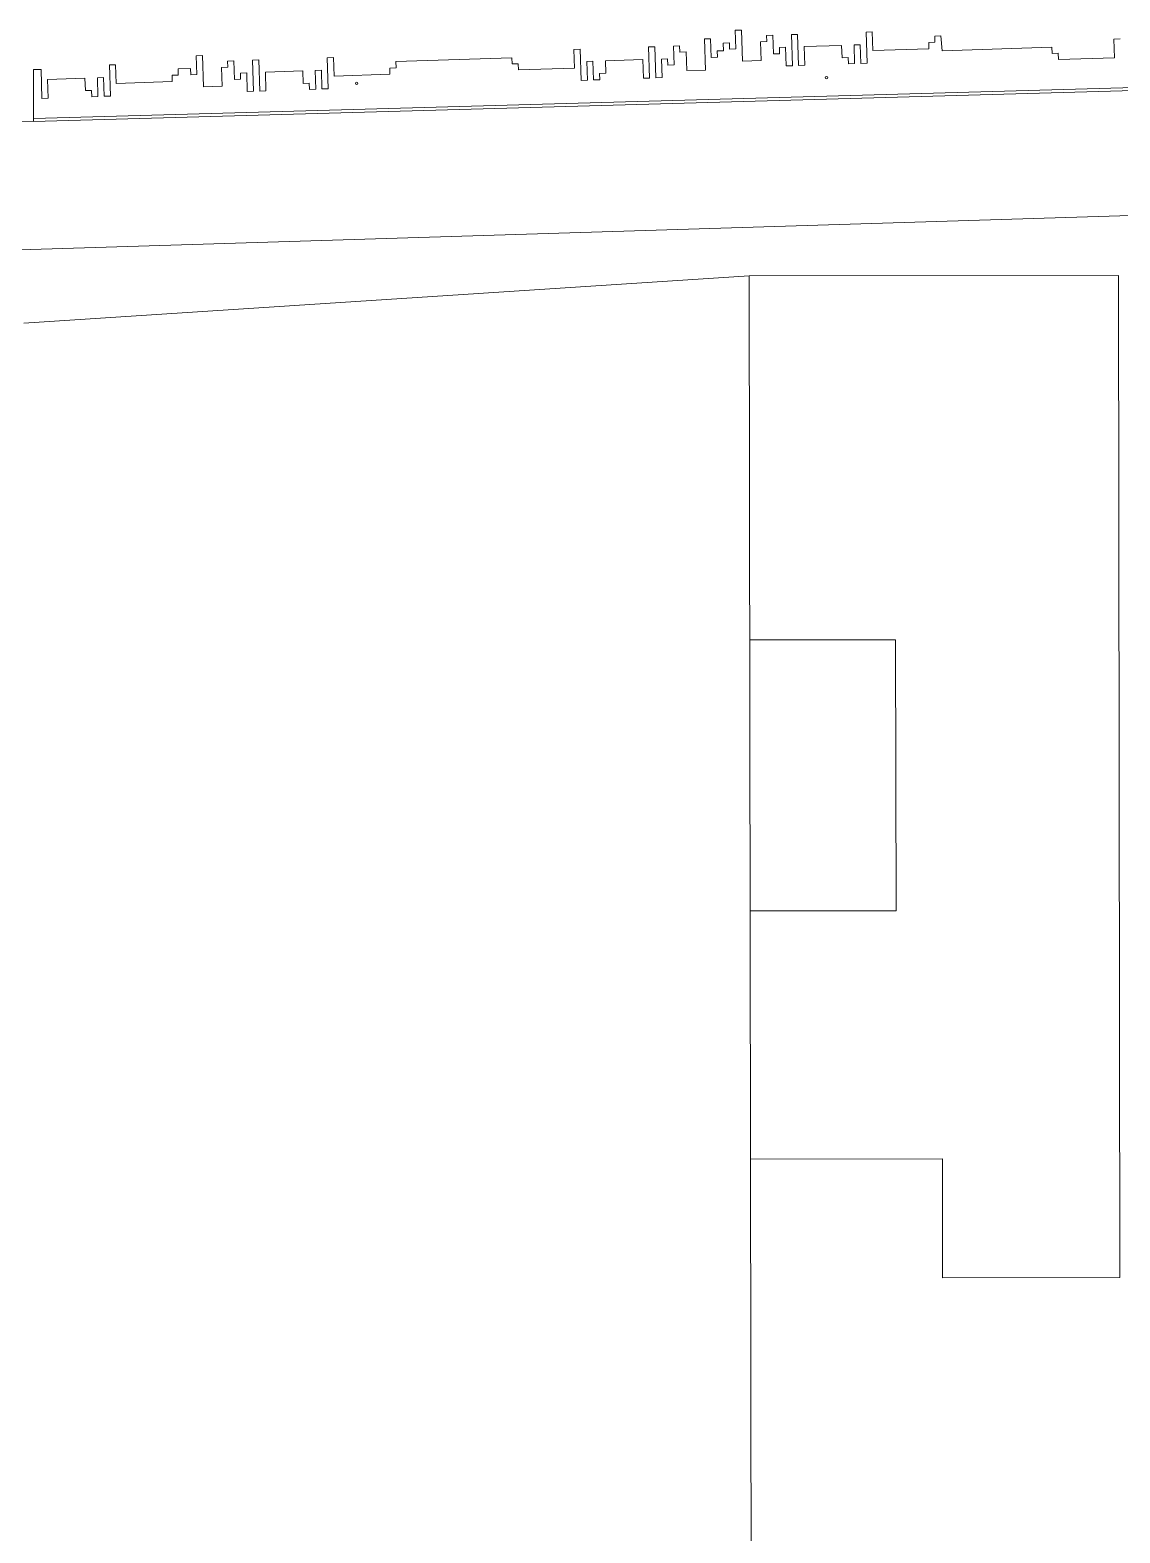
# Model space of a CAD drawing. Header units: metres. Extents: x -48 to 2360, y -1392 to 453.
# Drawn here: x 293.49 to 326.82, y -1298.28 to -1252.32 of the extents above; entities that cross this region are included whole.
import ezdxf

# ---------------------------------------------------------------- set-up
doc = ezdxf.new("R2010")
doc.units = ezdxf.units.M
doc.layers.add('JARDINERAS', color=93, linetype='Continuous', lineweight=5, transparency=0.4)
doc.layers.add('TODO', color=210, linetype='Continuous', lineweight=5)

msp = doc.modelspace()

# ---------------------------------------------------------------- linework, layer by layer
at = {"layer": 'JARDINERAS', "transparency": 33554559}
for p, q in [((293.6, -1255.115), (293.596, -1253.526)), ((293.596, -1253.526), (293.828, -1253.526))]:
    msp.add_line(p, q, dxfattribs=at)
at = {"layer": 'JARDINERAS', "transparency": 33554559, "flags": 128}
for points in [[(315.247, -1252.317), (315.057, -1252.324)], [(315.057, -1252.324), (315.076, -1252.895)], [(315.279, -1253.269), (315.247, -1252.317)], [(316.205, -1252.476), (316.015, -1252.482)], [(316.015, -1252.482), (316.021, -1252.672)], [(316.224, -1253.047), (316.205, -1252.476)], [(316.966, -1252.45), (316.776, -1252.457)], [(316.776, -1252.457), (316.808, -1253.408)], [(316.998, -1253.402), (316.966, -1252.45)], [(319.25, -1252.374), (319.059, -1252.38)], [(319.059, -1252.38), (319.091, -1253.332)], [(319.269, -1252.945), (319.25, -1252.374)], [(321.349, -1252.494), (321.159, -1252.5)], [(321.159, -1252.5), (321.165, -1252.691)], [(321.383, -1252.956), (321.349, -1252.494)], [(310.314, -1252.904), (310.124, -1252.91)], [(310.124, -1252.91), (310.143, -1253.481)], [(310.346, -1253.856), (310.314, -1252.904)], [(312.598, -1252.828), (312.407, -1252.835)], [(312.407, -1252.835), (312.439, -1253.786)], [(312.629, -1253.78), (312.598, -1252.828)], [(313.359, -1252.803), (313.169, -1252.809)], [(313.169, -1252.809), (313.187, -1253.38)], [(313.365, -1252.993), (313.359, -1252.803)], [(314.304, -1252.581), (314.114, -1252.587)], [(314.114, -1252.587), (314.145, -1253.539)], [(314.323, -1253.152), (314.304, -1252.581)], [(314.697, -1252.949), (314.507, -1252.955)], [(314.507, -1252.955), (314.513, -1253.146)], [(314.88, -1252.711), (314.689, -1252.717)], [(314.689, -1252.717), (314.697, -1252.949)], [(314.886, -1252.901), (314.88, -1252.711)], [(315.076, -1252.895), (314.886, -1252.901)], [(316.021, -1252.672), (315.831, -1252.679)], [(315.831, -1252.679), (315.85, -1253.25)], [(316.599, -1252.844), (316.408, -1252.85)], [(316.408, -1252.85), (316.415, -1253.04)], [(316.618, -1253.414), (316.599, -1252.844)], [(318.311, -1252.786), (317.169, -1252.825)], [(317.169, -1252.825), (317.189, -1253.395)], [(318.324, -1253.167), (318.311, -1252.786)], [(318.882, -1252.767), (318.692, -1252.774)], [(318.692, -1252.774), (318.711, -1253.344)], [(318.901, -1253.338), (318.882, -1252.767)], [(320.981, -1252.887), (319.269, -1252.945)], [(321.165, -1252.691), (320.975, -1252.697)], [(320.975, -1252.697), (320.981, -1252.887)], [(324.743, -1252.845), (321.383, -1252.956)], [(324.749, -1253.035), (324.743, -1252.845)], [(326.83, -1252.585), (326.639, -1252.591)], [(326.639, -1252.591), (326.658, -1253.162)], [(433.579, -1277.624), (360.946, -1253.121), (293.596, -1255.02)], [(296.109, -1253.378), (295.918, -1253.385)], [(295.918, -1253.385), (295.95, -1254.336)], [(296.128, -1253.949), (296.109, -1253.378)], [(298.766, -1253.099), (298.576, -1253.105)], [(298.576, -1253.105), (298.595, -1253.676)], [(298.798, -1254.05), (298.766, -1253.099)], [(299.724, -1253.257), (299.534, -1253.264)], [(299.534, -1253.264), (299.54, -1253.454)], [(299.743, -1253.828), (299.724, -1253.257)], [(300.485, -1253.232), (300.295, -1253.238)], [(300.295, -1253.238), (300.327, -1254.19)], [(300.517, -1254.183), (300.485, -1253.232)], [(302.769, -1253.155), (302.578, -1253.162)], [(302.578, -1253.162), (302.61, -1254.113)], [(302.788, -1253.726), (302.769, -1253.155)], [(308.228, -1253.164), (304.678, -1253.282)], [(304.678, -1253.282), (304.684, -1253.472)], [(308.234, -1253.354), (308.228, -1253.164)], [(308.424, -1253.348), (308.234, -1253.354)], [(308.43, -1253.538), (308.424, -1253.348)], [(310.707, -1253.272), (310.517, -1253.278)], [(310.517, -1253.278), (310.536, -1253.849)], [(310.726, -1253.843), (310.707, -1253.272)], [(312.23, -1253.222), (311.088, -1253.259)], [(311.088, -1253.259), (311.101, -1253.64)], [(312.249, -1253.792), (312.23, -1253.222)], [(312.991, -1253.196), (312.801, -1253.203)], [(312.801, -1253.203), (312.82, -1253.773)], [(312.997, -1253.387), (312.991, -1253.196)], [(313.187, -1253.38), (312.997, -1253.387)], [(313.555, -1252.987), (313.365, -1252.993)], [(313.574, -1253.558), (313.555, -1252.987)], [(314.513, -1253.146), (314.323, -1253.152)], [(315.85, -1253.25), (315.279, -1253.269)], [(316.415, -1253.04), (316.224, -1253.047)], [(316.808, -1253.408), (316.618, -1253.414)], [(317.189, -1253.395), (316.998, -1253.402)], [(318.514, -1253.16), (318.324, -1253.167)], [(318.52, -1253.351), (318.514, -1253.16)], [(318.711, -1253.344), (318.52, -1253.351)], [(319.091, -1253.332), (318.901, -1253.338)], [(324.939, -1253.029), (324.749, -1253.035)], [(324.946, -1253.219), (324.939, -1253.029)], [(326.658, -1253.162), (324.946, -1253.219)], [(293.857, -1254.406), (293.828, -1253.526)], [(295.17, -1253.791), (294.028, -1253.829)], [(294.028, -1253.829), (294.048, -1254.4)], [(295.183, -1254.171), (295.17, -1253.791)], [(295.741, -1253.772), (295.551, -1253.778)], [(295.551, -1253.778), (295.57, -1254.349)], [(295.76, -1254.342), (295.741, -1253.772)], [(298.024, -1253.695), (297.834, -1253.701)], [(297.834, -1253.701), (297.84, -1253.892)], [(298.398, -1253.492), (298.018, -1253.505)], [(298.018, -1253.505), (298.024, -1253.695)], [(298.405, -1253.682), (298.398, -1253.492)], [(298.595, -1253.676), (298.405, -1253.682)], [(299.54, -1253.454), (299.35, -1253.46)], [(299.35, -1253.46), (299.369, -1254.031)], [(299.933, -1253.822), (299.743, -1253.828)], [(300.117, -1253.625), (299.927, -1253.631)], [(299.927, -1253.631), (299.933, -1253.822)], [(300.136, -1254.196), (300.117, -1253.625)], [(301.83, -1253.568), (300.688, -1253.606)], [(300.688, -1253.606), (300.707, -1254.177)], [(301.843, -1253.948), (301.83, -1253.568)], [(302.401, -1253.549), (302.21, -1253.555)], [(302.21, -1253.555), (302.23, -1254.126)], [(302.42, -1254.119), (302.401, -1253.549)], [(304.5, -1253.669), (302.788, -1253.726)], [(304.684, -1253.472), (304.494, -1253.479)], [(304.494, -1253.479), (304.5, -1253.669)], [(310.143, -1253.481), (308.43, -1253.538)], [(310.536, -1253.849), (310.346, -1253.856)], [(310.917, -1253.837), (310.726, -1253.843)], [(311.101, -1253.64), (310.91, -1253.646)], [(310.91, -1253.646), (310.917, -1253.837)], [(312.439, -1253.786), (312.249, -1253.792)], [(312.82, -1253.773), (312.629, -1253.78)], [(314.145, -1253.539), (313.574, -1253.558)], [(295.373, -1254.165), (295.183, -1254.171)], [(295.379, -1254.355), (295.373, -1254.165)], [(295.95, -1254.336), (295.76, -1254.342)], [(297.84, -1253.892), (296.128, -1253.949)], [(299.369, -1254.031), (298.798, -1254.05)], [(300.327, -1254.19), (300.136, -1254.196)], [(300.707, -1254.177), (300.517, -1254.183)], [(302.033, -1253.942), (301.843, -1253.948)], [(302.039, -1254.132), (302.033, -1253.942)], [(302.23, -1254.126), (302.039, -1254.132)], [(302.61, -1254.113), (302.42, -1254.119)], [(294.048, -1254.4), (293.857, -1254.406)], [(295.57, -1254.349), (295.379, -1254.355)]]:
    msp.add_lwpolyline(points, dxfattribs=at)
at = {"layer": 'JARDINERAS', "transparency": 33554559}
for centre in [(317.849, -1253.774), (303.48, -1253.945)]:
    msp.add_ellipse(centre, major_axis=(-0.027, 0.0269), ratio=1, start_param=3.926991, end_param=10.210176, dxfattribs=at)
at = {"layer": 'TODO', "transparency": 33554687}
for p, q in [((330.567, -1257.882), (292.411, -1259.065)), ((315.488, -1259.838), (293.305, -1261.282))]:
    msp.add_line(p, q, dxfattribs=at)
at = {"layer": 'TODO', "transparency": 33554687, "flags": 128}
for points in [[(293.589, -1255.115), (360.932, -1253.217), (371.53, -1256.792)], [(315.485, -1259.839), (315.541, -1300.105)], [(315.488, -1259.838), (326.776, -1259.823)], [(326.776, -1259.823), (326.818, -1290.468)], [(319.964, -1270.964), (315.501, -1270.97)], [(319.976, -1279.252), (319.964, -1270.964)], [(315.512, -1279.258), (319.976, -1279.252)], [(321.396, -1286.844), (315.523, -1286.852)], [(321.401, -1290.476), (321.396, -1286.844)], [(326.818, -1290.468), (321.401, -1290.476)]]:
    msp.add_lwpolyline(points, dxfattribs=at)
at = {"layer": 'TODO', "transparency": 33554559, "flags": 128}
msp.add_lwpolyline([(293.589, -1255.115), (253.855, -1256.24), (249.059, -1256.37)], dxfattribs=at)

doc.saveas('drawing.dxf')
